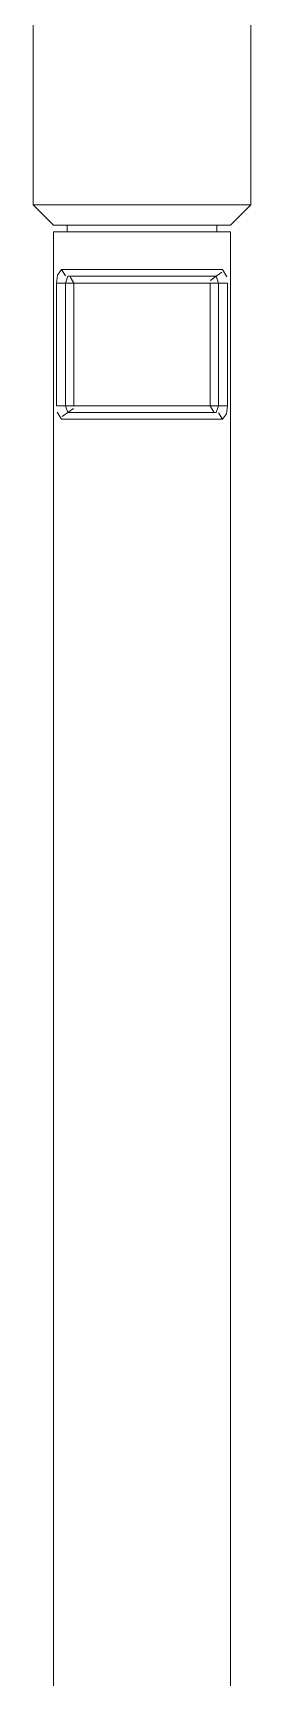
# Model space of a CAD drawing. Header units: metres. Extents: x -0.64 to 0.89, y -0.01 to 0.61.
# Drawn here: x 0.324811 to 0.325131, y 0.249902 to 0.252328 of the extents above; entities that cross this region are included whole.
import ezdxf
from ezdxf.xclip import XClip

# ---------------------------------------------------------------- set-up
doc = ezdxf.new("R2010")
doc.units = ezdxf.units.M
doc.header["$MEASUREMENT"] = 0
doc.header["$XCLIPFRAME"] = 0
doc.layers.add('011_Stift 1.Grau', color=7, linetype='Continuous')
doc.layers.add('250 Abbildungen _ Grafiken', color=7, linetype='Continuous')

# ---------------------------------------------------------------- blocks, each defined once
blk = doc.blocks.new('Zeichnung_3_2', base_point=(-2.9707891, 0.2078478))
at = {"layer": '250 Abbildungen _ Grafiken', "color": 7, "linetype": 'Continuous', "lineweight": 13, "ltscale": 1000}
for p, q in [((0.3248107, 0.2520761), (0.3248107, 0.2524161)), ((0.3251307, 0.2520761), (0.3251307, 0.2524161)), ((0.3251307, 0.2520761), (0.3248107, 0.2520761)), ((0.3248407, 0.2520461), (0.3248107, 0.2520761)), ((0.3251007, 0.2520461), (0.3251307, 0.2520761)), ((0.3251007, 0.2520461), (0.3248407, 0.2520461)), ((0.325033, 0.2520361), (0.3248407, 0.2520361)), ((0.3248407, 0.2520361), (0.3248407, 0.2499018)), ((0.3248607, 0.2520361), (0.3248607, 0.2520461)), ((0.3251007, 0.2520361), (0.325033, 0.2520361)), ((0.3250807, 0.2520361), (0.3250807, 0.2520461)), ((0.3251007, 0.2520361), (0.3251007, 0.2499018)), ((0.325033, 0.2519811), (0.3248527, 0.2519811)), ((0.3250887, 0.2519811), (0.325033, 0.2519811)), ((0.3248452, 0.2519611), (0.3248452, 0.2517811)), ((0.3248452, 0.2519611), (0.3248583, 0.2519611)), ((0.3248583, 0.2519611), (0.3248583, 0.2517811)), ((0.3248708, 0.2519611), (0.3248583, 0.2519611)), ((0.3250282, 0.2519711), (0.3248617, 0.2519711)), ((0.3248708, 0.2517811), (0.3248708, 0.2519611)), ((0.3250706, 0.2519611), (0.3248708, 0.2519611)), ((0.3250796, 0.2519711), (0.3250282, 0.2519711)), ((0.3250706, 0.2517811), (0.3250706, 0.2519611)), ((0.3250706, 0.2519611), (0.3250831, 0.2519611)), ((0.3250961, 0.2519611), (0.3250831, 0.2519611)), ((0.3250831, 0.2519611), (0.3250831, 0.2517811)), ((0.3250961, 0.2519611), (0.3250961, 0.2517811)), ((0.3248452, 0.2517811), (0.3248583, 0.2517811)), ((0.3248708, 0.2517811), (0.3248583, 0.2517811)), ((0.3250706, 0.2517811), (0.3248708, 0.2517811)), ((0.3250706, 0.2517811), (0.3250831, 0.2517811)), ((0.3250961, 0.2517811), (0.3250831, 0.2517811)), ((0.325033, 0.2517611), (0.3248527, 0.2517611)), ((0.3250282, 0.2517711), (0.3248617, 0.2517711)), ((0.3250796, 0.2517711), (0.3250282, 0.2517711)), ((0.3250887, 0.2517611), (0.325033, 0.2517611))]:
    blk.add_line(p, q, dxfattribs=at)
at = {"layer": '250 Abbildungen _ Grafiken', "color": 7, "linetype": 'Continuous', "lineweight": 13, "ltscale": 1000, "flags": 128}
for points in [[(0.3248452, 0.2519611), (0.3248464, 0.2519729), (0.3248527, 0.2519811)], [(0.3250796, 0.2519711), (0.325088, 0.2519772)], [(0.3250887, 0.2519811), (0.3250954, 0.2519705)], [(0.3248583, 0.2519611), (0.3248617, 0.2519711)], [(0.3248617, 0.2519711), (0.3248583, 0.2519611)], [(0.3248708, 0.2519611), (0.324865, 0.2519704)], [(0.3250796, 0.2519711), (0.3250713, 0.251965)], [(0.3250796, 0.2519711), (0.3250831, 0.2519611)], [(0.3250831, 0.2519611), (0.3250796, 0.2519711)], [(0.3248617, 0.2517711), (0.3248583, 0.2517811)], [(0.3248583, 0.2517811), (0.3248617, 0.2517711)], [(0.3250706, 0.2517811), (0.3250763, 0.2517718)], [(0.3250831, 0.2517811), (0.3250796, 0.2517711)], [(0.3250796, 0.2517711), (0.3250831, 0.2517811)], [(0.3250961, 0.2517811), (0.325095, 0.2517692), (0.3250887, 0.2517611)], [(0.3248527, 0.2517611), (0.3248459, 0.2517716)], [(0.3248617, 0.2517711), (0.3248534, 0.251765)], [(0.3248617, 0.2517711), (0.3248701, 0.2517772)], [(0.3250887, 0.2517611), (0.325083, 0.2517704)]]:
    blk.add_lwpolyline(points, dxfattribs=at)
blk.add_lwpolyline([(0.3248527, 0.2519811), (0.3248584, 0.2519718)], close=True, dxfattribs=at)

msp = doc.modelspace()

# ---------------------------------------------------------------- block references
at = {"layer": '011_Stift 1.Grau', "color": 7, "linetype": 'Continuous', "lineweight": 13, "ltscale": 1000}
ref = msp.add_blockref('Zeichnung_3_2', (-2.9707891, 0.2078478), dxfattribs=at)
XClip(ref).set_block_clipping_path([(0.2175707065, 0.1288228011), (0.427550655, 0.270042583)])

doc.saveas('drawing.dxf')
